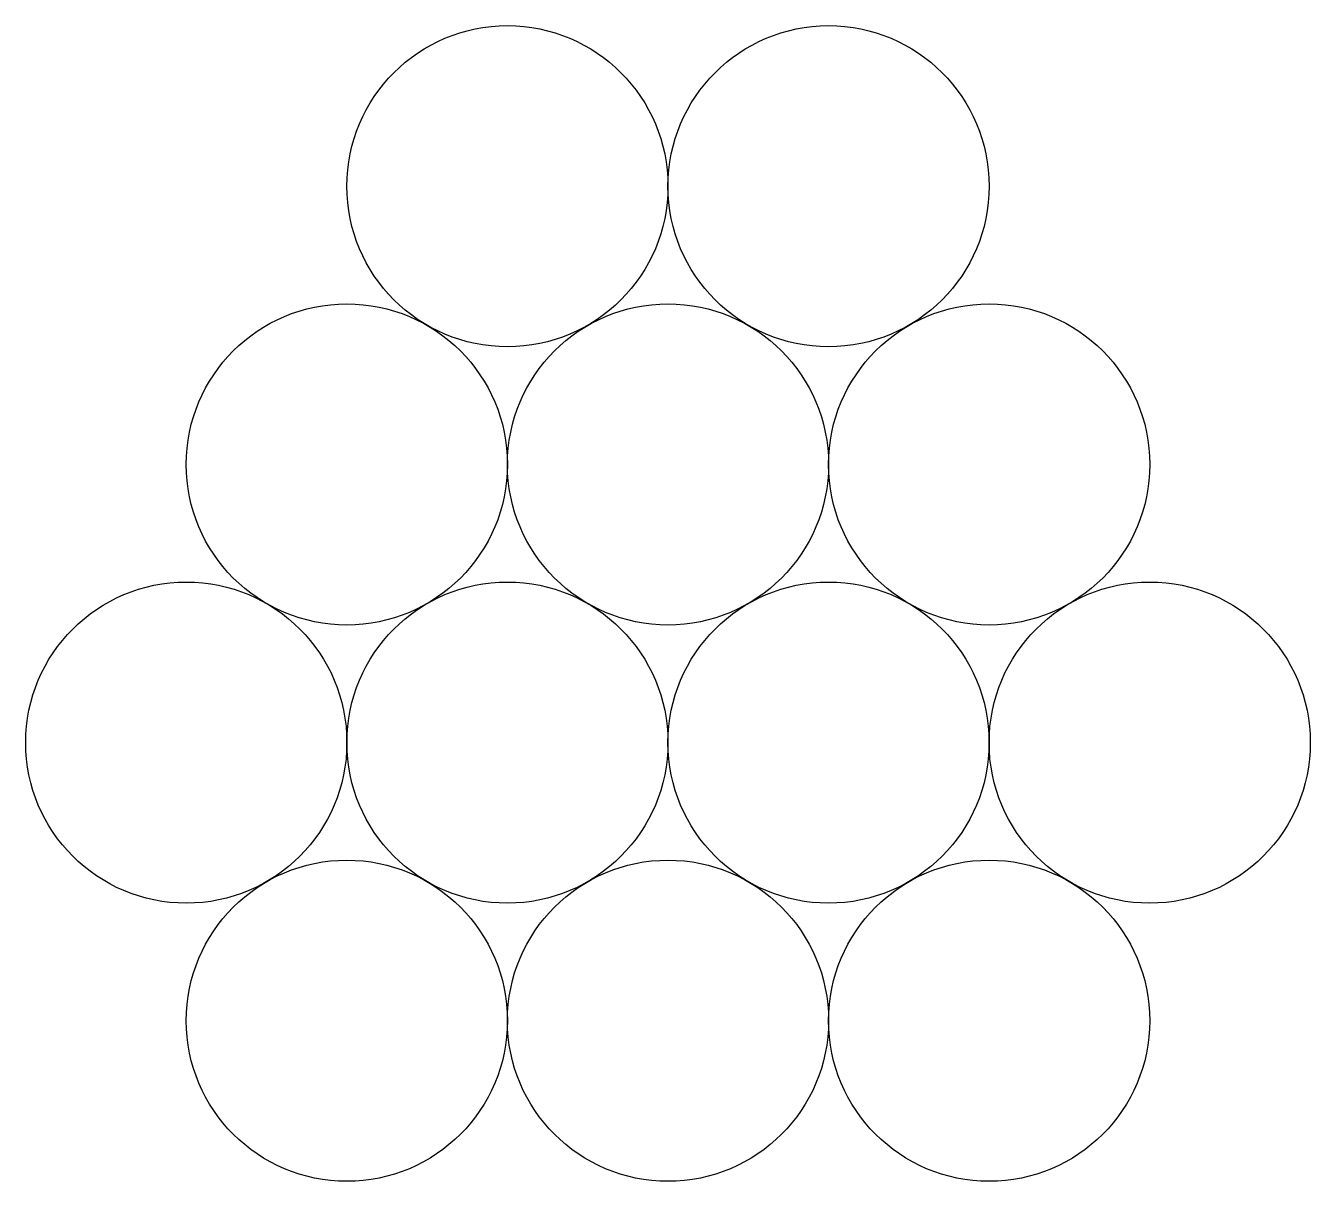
# Model space of a CAD drawing. Extents: x -0.8 to 0.8, y -0.66 to 0.78.
import ezdxf

# ---------------------------------------------------------------- set-up
doc = ezdxf.new("R2010")
doc.units = 0
doc.layers.add('MODELSKETCH_VISIBLE', color=7, linetype='CONTINUOUS')

msp = doc.modelspace()

# ---------------------------------------------------------------- linework, layer by layer
at = {"layer": 'MODELSKETCH_VISIBLE'}
for centre in [(-0.2, 0.5774), (0.2, 0.5774), (-0.4, 0.2309), (0, 0.2309), (0.4, 0.2309), (-0.6, -0.1155), (-0.2, -0.1155), (0.2, -0.1155), (0.6, -0.1155), (-0.4, -0.4619), (0, -0.4619), (0.4, -0.4619)]:
    msp.add_circle(centre, 0.2, dxfattribs=at)

doc.saveas('drawing.dxf')
